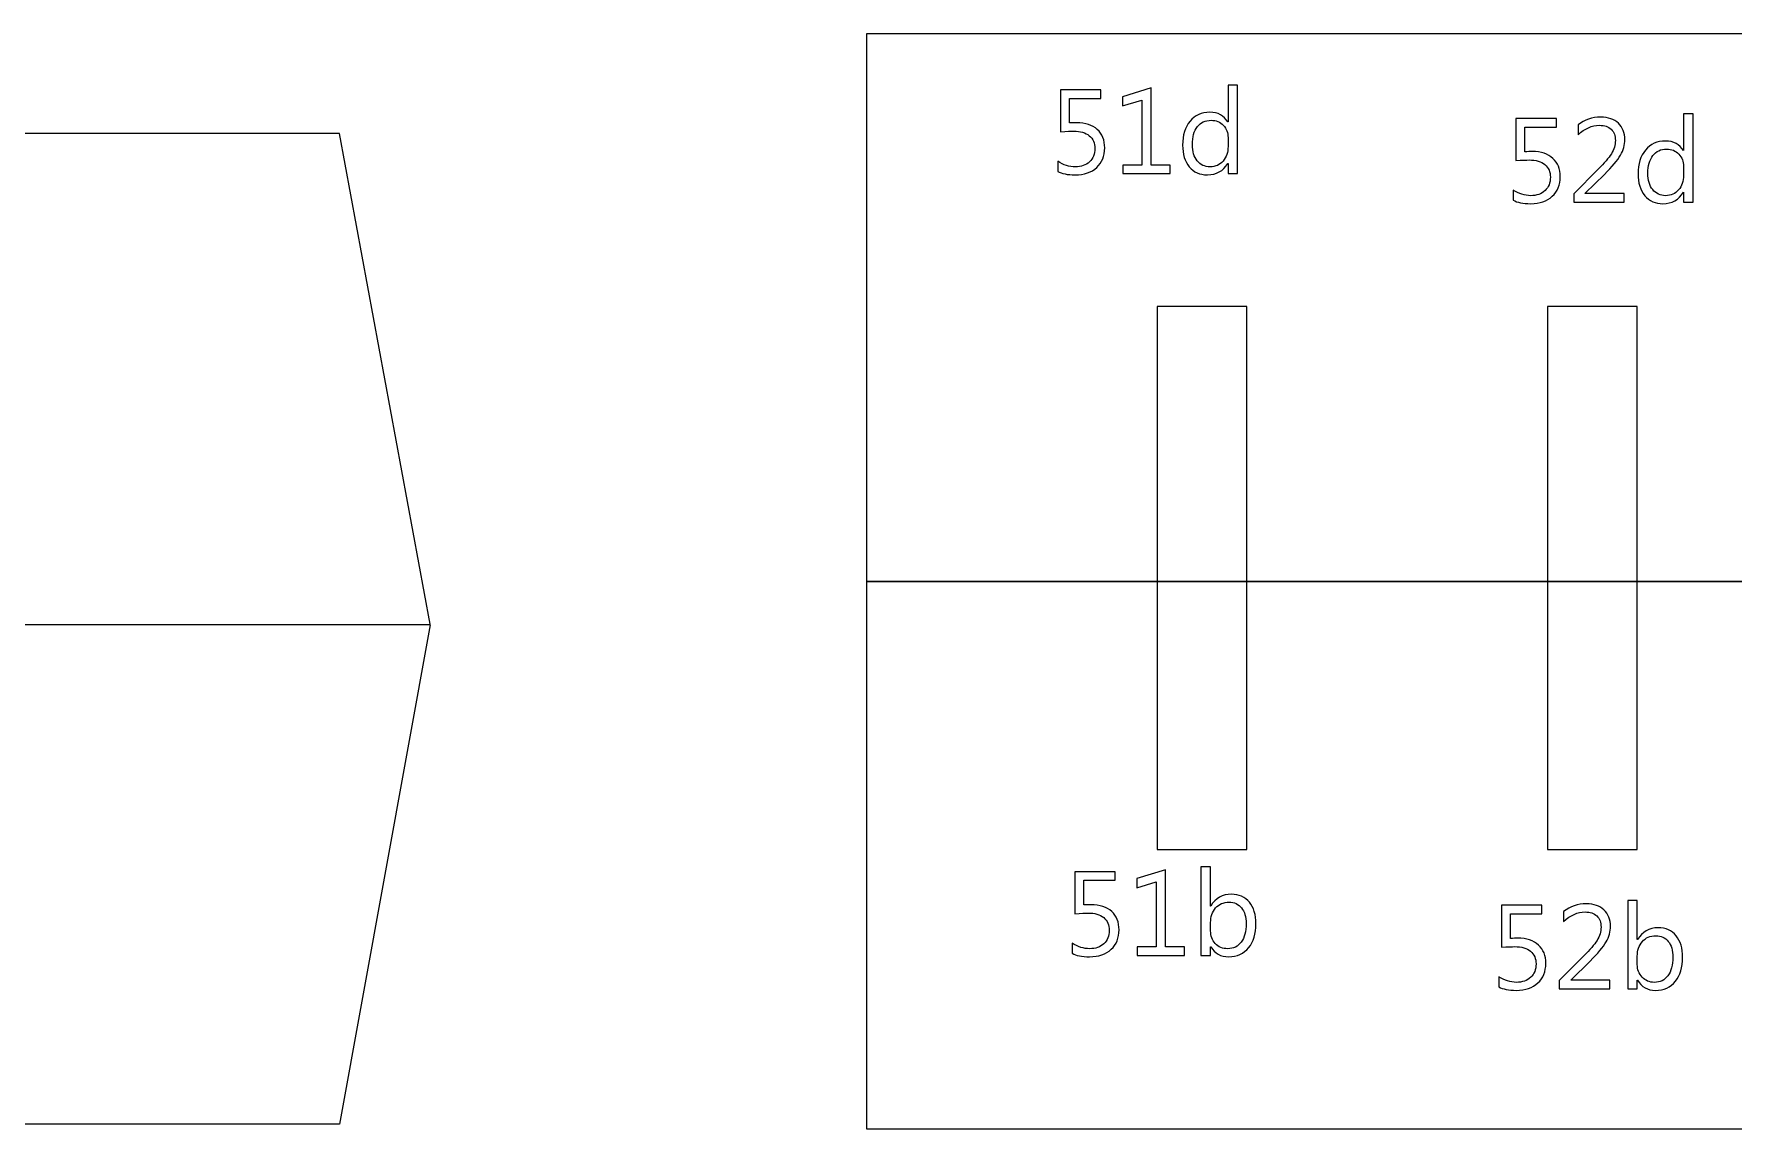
# Model space of a CAD drawing. Header units: centimetres. Extents: x -370 to 378, y -504 to 433.
# Drawn here: x -54.4 to 60.4, y -18.4 to 55.6 of the extents above; entities that cross this region are included whole.
import ezdxf

# ---------------------------------------------------------------- set-up
doc = ezdxf.new("R2010")
doc.units = ezdxf.units.CM
doc.header["$MEASUREMENT"] = 0
doc.layers.add('Camada 1', color=7, linetype='Continuous')
doc.layers.add('Camada 2', color=20, linetype='Continuous')

msp = doc.modelspace()

# ---------------------------------------------------------------- linework, layer by layer
at = {"layer": 'Camada 1', "lineweight": 9}
for points in [[(1.83, 18.61), (152.14, 18.61), (152.14, 55.58), (1.83, 55.58), (1.83, 18.61)], [(21.47, 0.52), (27.51, 0.52), (27.51, 37.17), (21.47, 37.17), (21.47, 0.52)], [(47.83, 0.52), (53.88, 0.52), (53.88, 37.17), (47.83, 37.17), (47.83, 0.52)], [(1.83, -18.35), (152.14, -18.35), (152.14, 18.61), (1.83, 18.61), (1.83, -18.35)]]:
    msp.add_lwpolyline(points, close=True, dxfattribs=at)
for points in [[(-198.01, 48.85), (-198.01, 48.85), (-33.76, 48.85), (-33.76, 48.85), (-33.76, 48.85), (-33.76, 48.85), (-27.63, 15.73), (-27.63, 15.73), (-27.63, 15.73), (-27.63, 15.73), (-197.99, 15.71), (-197.99, 15.71), (-197.99, 15.71), (-197.99, 15.71), (-198.01, 48.85), (-198.01, 48.85)], [(-198.01, -18.02), (-198.01, -18.02), (-33.76, -18.02), (-33.76, -18.02), (-33.76, -18.02), (-33.76, -18.02), (-27.63, 15.69), (-27.63, 15.69), (-27.63, 15.69), (-27.63, 15.69), (-197.99, 15.71), (-197.99, 15.71), (-197.99, 15.71), (-197.99, 15.71), (-198.01, -18.02), (-198.01, -18.02)]]:
    msp.add_open_spline(points, degree=3, knots=[0, 0, 0, 0, 0.2, 0.2, 0.2, 0.2, 0.4, 0.4, 0.4, 0.4, 0.6, 0.6, 0.6, 0.6, 1, 1, 1, 1], dxfattribs=at)
at = {"layer": 'Camada 2'}
for points, knots in [([(14.75, 46.3), (14.75, 46.3), (14.75, 46.98), (14.75, 46.98), (14.75, 46.98), (15.13, 46.73), (15.53, 46.61), (15.93, 46.61), (15.93, 46.61), (16.33, 46.61), (16.65, 46.72), (16.89, 46.94), (16.89, 46.94), (17.13, 47.17), (17.26, 47.47), (17.26, 47.84), (17.26, 47.84), (17.26, 48.21), (17.13, 48.5), (16.88, 48.71), (16.88, 48.71), (16.63, 48.91), (16.28, 49.02), (15.81, 49.02), (15.81, 49.02), (15.65, 49.02), (15.36, 49), (14.93, 48.97), (14.93, 48.97), (14.93, 48.97), (14.93, 51.81), (14.93, 51.81), (14.93, 51.81), (14.93, 51.81), (17.66, 51.81), (17.66, 51.81), (17.66, 51.81), (17.66, 51.81), (17.66, 51.23), (17.66, 51.23), (17.66, 51.23), (17.66, 51.23), (15.54, 51.23), (15.54, 51.23), (15.54, 51.23), (15.54, 51.23), (15.54, 49.57), (15.54, 49.57), (15.54, 49.57), (15.71, 49.58), (15.87, 49.58), (16.02, 49.58), (16.02, 49.58), (16.62, 49.58), (17.09, 49.43), (17.42, 49.13), (17.42, 49.13), (17.75, 48.82), (17.92, 48.41), (17.92, 47.88), (17.92, 47.88), (17.92, 47.34), (17.74, 46.9), (17.38, 46.57), (17.38, 46.57), (17.03, 46.23), (16.54, 46.07), (15.92, 46.07), (15.92, 46.07), (15.4, 46.07), (15.01, 46.14), (14.75, 46.3)], [0, 0, 0, 0, 0.052632, 0.052632, 0.052632, 0.052632, 0.105263, 0.105263, 0.105263, 0.105263, 0.157895, 0.157895, 0.157895, 0.157895, 0.210526, 0.210526, 0.210526, 0.210526, 0.263158, 0.263158, 0.263158, 0.263158, 0.315789, 0.315789, 0.315789, 0.315789, 0.368421, 0.368421, 0.368421, 0.368421, 0.421053, 0.421053, 0.421053, 0.421053, 0.473684, 0.473684, 0.473684, 0.473684, 0.526316, 0.526316, 0.526316, 0.526316, 0.578947, 0.578947, 0.578947, 0.578947, 0.631579, 0.631579, 0.631579, 0.631579, 0.684211, 0.684211, 0.684211, 0.684211, 0.736842, 0.736842, 0.736842, 0.736842, 0.789474, 0.789474, 0.789474, 0.789474, 0.842105, 0.842105, 0.842105, 0.842105, 0.894737, 0.894737, 0.894737, 0.894737, 1, 1, 1, 1]), ([(22.34, 46.16), (22.34, 46.16), (19.14, 46.16), (19.14, 46.16), (19.14, 46.16), (19.14, 46.16), (19.14, 46.73), (19.14, 46.73), (19.14, 46.73), (19.14, 46.73), (20.42, 46.73), (20.42, 46.73), (20.42, 46.73), (20.42, 46.73), (20.42, 51.12), (20.42, 51.12), (20.42, 51.12), (20.42, 51.12), (19.11, 50.73), (19.11, 50.73), (19.11, 50.73), (19.11, 50.73), (19.11, 51.34), (19.11, 51.34), (19.11, 51.34), (19.11, 51.34), (21.06, 51.94), (21.06, 51.94), (21.06, 51.94), (21.06, 51.94), (21.06, 46.73), (21.06, 46.73), (21.06, 46.73), (21.06, 46.73), (22.34, 46.73), (22.34, 46.73), (22.34, 46.73), (22.34, 46.73), (22.34, 46.16), (22.34, 46.16)], [0, 0, 0, 0, 0.090909, 0.090909, 0.090909, 0.090909, 0.181818, 0.181818, 0.181818, 0.181818, 0.272727, 0.272727, 0.272727, 0.272727, 0.363636, 0.363636, 0.363636, 0.363636, 0.454545, 0.454545, 0.454545, 0.454545, 0.545455, 0.545455, 0.545455, 0.545455, 0.636364, 0.636364, 0.636364, 0.636364, 0.727273, 0.727273, 0.727273, 0.727273, 0.818182, 0.818182, 0.818182, 0.818182, 1, 1, 1, 1]), ([(26.89, 46.16), (26.89, 46.16), (26.25, 46.16), (26.25, 46.16), (26.25, 46.16), (26.25, 46.16), (26.25, 46.84), (26.25, 46.84), (26.25, 46.84), (26.25, 46.84), (26.23, 46.84), (26.23, 46.84), (26.23, 46.84), (25.93, 46.32), (25.47, 46.07), (24.85, 46.07), (24.85, 46.07), (24.34, 46.07), (23.93, 46.25), (23.63, 46.61), (23.63, 46.61), (23.33, 46.97), (23.18, 47.46), (23.18, 48.08), (23.18, 48.08), (23.18, 48.75), (23.34, 49.29), (23.68, 49.69), (23.68, 49.69), (24.02, 50.09), (24.46, 50.29), (25.02, 50.29), (25.02, 50.29), (25.58, 50.29), (25.98, 50.07), (26.23, 49.64), (26.23, 49.64), (26.23, 49.64), (26.25, 49.64), (26.25, 49.64), (26.25, 49.64), (26.25, 49.64), (26.25, 52.13), (26.25, 52.13), (26.25, 52.13), (26.25, 52.13), (26.89, 52.13), (26.89, 52.13), (26.89, 52.13), (26.89, 52.13), (26.89, 46.16), (26.89, 46.16)], [0, 0, 0, 0, 0.071429, 0.071429, 0.071429, 0.071429, 0.142857, 0.142857, 0.142857, 0.142857, 0.214286, 0.214286, 0.214286, 0.214286, 0.285714, 0.285714, 0.285714, 0.285714, 0.357143, 0.357143, 0.357143, 0.357143, 0.428571, 0.428571, 0.428571, 0.428571, 0.5, 0.5, 0.5, 0.5, 0.571429, 0.571429, 0.571429, 0.571429, 0.642857, 0.642857, 0.642857, 0.642857, 0.714286, 0.714286, 0.714286, 0.714286, 0.785714, 0.785714, 0.785714, 0.785714, 0.857143, 0.857143, 0.857143, 0.857143, 1, 1, 1, 1]), ([(26.25, 47.98), (26.25, 47.98), (26.25, 48.58), (26.25, 48.58), (26.25, 48.58), (26.25, 48.91), (26.14, 49.18), (25.93, 49.41), (25.93, 49.41), (25.71, 49.64), (25.44, 49.75), (25.11, 49.75), (25.11, 49.75), (24.71, 49.75), (24.4, 49.61), (24.18, 49.32), (24.18, 49.32), (23.95, 49.03), (23.84, 48.63), (23.84, 48.11), (23.84, 48.11), (23.84, 47.65), (23.95, 47.28), (24.16, 47.01), (24.16, 47.01), (24.38, 46.74), (24.67, 46.61), (25.04, 46.61), (25.04, 46.61), (25.4, 46.61), (25.69, 46.74), (25.91, 47), (25.91, 47), (26.14, 47.26), (26.25, 47.59), (26.25, 47.98)], [0, 0, 0, 0, 0.1, 0.1, 0.1, 0.1, 0.2, 0.2, 0.2, 0.2, 0.3, 0.3, 0.3, 0.3, 0.4, 0.4, 0.4, 0.4, 0.5, 0.5, 0.5, 0.5, 0.6, 0.6, 0.6, 0.6, 0.7, 0.7, 0.7, 0.7, 0.8, 0.8, 0.8, 0.8, 1, 1, 1, 1]), ([(45.51, 44.36), (45.51, 44.36), (45.51, 45.04), (45.51, 45.04), (45.51, 45.04), (45.9, 44.79), (46.29, 44.66), (46.69, 44.66), (46.69, 44.66), (47.09, 44.66), (47.41, 44.78), (47.66, 45), (47.66, 45), (47.9, 45.23), (48.02, 45.53), (48.02, 45.9), (48.02, 45.9), (48.02, 46.27), (47.9, 46.56), (47.65, 46.76), (47.65, 46.76), (47.4, 46.97), (47.04, 47.07), (46.58, 47.07), (46.58, 47.07), (46.42, 47.07), (46.12, 47.06), (45.69, 47.03), (45.69, 47.03), (45.69, 47.03), (45.69, 49.86), (45.69, 49.86), (45.69, 49.86), (45.69, 49.86), (48.43, 49.86), (48.43, 49.86), (48.43, 49.86), (48.43, 49.86), (48.43, 49.28), (48.43, 49.28), (48.43, 49.28), (48.43, 49.28), (46.3, 49.28), (46.3, 49.28), (46.3, 49.28), (46.3, 49.28), (46.3, 47.62), (46.3, 47.62), (46.3, 47.62), (46.48, 47.63), (46.64, 47.64), (46.79, 47.64), (46.79, 47.64), (47.39, 47.64), (47.86, 47.49), (48.19, 47.18), (48.19, 47.18), (48.52, 46.88), (48.68, 46.47), (48.68, 45.94), (48.68, 45.94), (48.68, 45.39), (48.51, 44.95), (48.15, 44.62), (48.15, 44.62), (47.79, 44.29), (47.3, 44.12), (46.69, 44.12), (46.69, 44.12), (46.16, 44.12), (45.77, 44.2), (45.51, 44.36)], [0, 0, 0, 0, 0.052632, 0.052632, 0.052632, 0.052632, 0.105263, 0.105263, 0.105263, 0.105263, 0.157895, 0.157895, 0.157895, 0.157895, 0.210526, 0.210526, 0.210526, 0.210526, 0.263158, 0.263158, 0.263158, 0.263158, 0.315789, 0.315789, 0.315789, 0.315789, 0.368421, 0.368421, 0.368421, 0.368421, 0.421053, 0.421053, 0.421053, 0.421053, 0.473684, 0.473684, 0.473684, 0.473684, 0.526316, 0.526316, 0.526316, 0.526316, 0.578947, 0.578947, 0.578947, 0.578947, 0.631579, 0.631579, 0.631579, 0.631579, 0.684211, 0.684211, 0.684211, 0.684211, 0.736842, 0.736842, 0.736842, 0.736842, 0.789474, 0.789474, 0.789474, 0.789474, 0.842105, 0.842105, 0.842105, 0.842105, 0.894737, 0.894737, 0.894737, 0.894737, 1, 1, 1, 1]), ([(53, 44.22), (53, 44.22), (49.6, 44.22), (49.6, 44.22), (49.6, 44.22), (49.6, 44.22), (49.6, 44.79), (49.6, 44.79), (49.6, 44.79), (49.6, 44.79), (51.24, 46.44), (51.24, 46.44), (51.24, 46.44), (51.66, 46.86), (51.96, 47.21), (52.14, 47.49), (52.14, 47.49), (52.32, 47.77), (52.41, 48.07), (52.41, 48.39), (52.41, 48.39), (52.41, 48.71), (52.32, 48.97), (52.13, 49.14), (52.13, 49.14), (51.94, 49.32), (51.68, 49.41), (51.33, 49.41), (51.33, 49.41), (50.83, 49.41), (50.35, 49.2), (49.89, 48.77), (49.89, 48.77), (49.89, 48.77), (49.89, 49.44), (49.89, 49.44), (49.89, 49.44), (50.33, 49.79), (50.84, 49.96), (51.42, 49.96), (51.42, 49.96), (51.93, 49.96), (52.33, 49.82), (52.61, 49.55), (52.61, 49.55), (52.9, 49.28), (53.05, 48.91), (53.05, 48.45), (53.05, 48.45), (53.05, 48.09), (52.95, 47.74), (52.75, 47.39), (52.75, 47.39), (52.55, 47.04), (52.19, 46.62), (51.67, 46.1), (51.67, 46.1), (51.67, 46.1), (50.37, 44.82), (50.37, 44.82), (50.37, 44.82), (50.37, 44.82), (50.37, 44.8), (50.37, 44.8), (50.37, 44.8), (50.37, 44.8), (53, 44.8), (53, 44.8), (53, 44.8), (53, 44.8), (53, 44.22), (53, 44.22)], [0, 0, 0, 0, 0.052632, 0.052632, 0.052632, 0.052632, 0.105263, 0.105263, 0.105263, 0.105263, 0.157895, 0.157895, 0.157895, 0.157895, 0.210526, 0.210526, 0.210526, 0.210526, 0.263158, 0.263158, 0.263158, 0.263158, 0.315789, 0.315789, 0.315789, 0.315789, 0.368421, 0.368421, 0.368421, 0.368421, 0.421053, 0.421053, 0.421053, 0.421053, 0.473684, 0.473684, 0.473684, 0.473684, 0.526316, 0.526316, 0.526316, 0.526316, 0.578947, 0.578947, 0.578947, 0.578947, 0.631579, 0.631579, 0.631579, 0.631579, 0.684211, 0.684211, 0.684211, 0.684211, 0.736842, 0.736842, 0.736842, 0.736842, 0.789474, 0.789474, 0.789474, 0.789474, 0.842105, 0.842105, 0.842105, 0.842105, 0.894737, 0.894737, 0.894737, 0.894737, 1, 1, 1, 1]), ([(57.66, 44.22), (57.66, 44.22), (57.01, 44.22), (57.01, 44.22), (57.01, 44.22), (57.01, 44.22), (57.01, 44.9), (57.01, 44.9), (57.01, 44.9), (57.01, 44.9), (57, 44.9), (57, 44.9), (57, 44.9), (56.7, 44.38), (56.24, 44.12), (55.61, 44.12), (55.61, 44.12), (55.11, 44.12), (54.7, 44.3), (54.4, 44.66), (54.4, 44.66), (54.09, 45.03), (53.94, 45.52), (53.94, 46.14), (53.94, 46.14), (53.94, 46.81), (54.11, 47.34), (54.45, 47.74), (54.45, 47.74), (54.78, 48.15), (55.23, 48.35), (55.79, 48.35), (55.79, 48.35), (56.34, 48.35), (56.75, 48.13), (57, 47.7), (57, 47.7), (57, 47.7), (57.01, 47.7), (57.01, 47.7), (57.01, 47.7), (57.01, 47.7), (57.01, 50.19), (57.01, 50.19), (57.01, 50.19), (57.01, 50.19), (57.66, 50.19), (57.66, 50.19), (57.66, 50.19), (57.66, 50.19), (57.66, 44.22), (57.66, 44.22)], [0, 0, 0, 0, 0.071429, 0.071429, 0.071429, 0.071429, 0.142857, 0.142857, 0.142857, 0.142857, 0.214286, 0.214286, 0.214286, 0.214286, 0.285714, 0.285714, 0.285714, 0.285714, 0.357143, 0.357143, 0.357143, 0.357143, 0.428571, 0.428571, 0.428571, 0.428571, 0.5, 0.5, 0.5, 0.5, 0.571429, 0.571429, 0.571429, 0.571429, 0.642857, 0.642857, 0.642857, 0.642857, 0.714286, 0.714286, 0.714286, 0.714286, 0.785714, 0.785714, 0.785714, 0.785714, 0.857143, 0.857143, 0.857143, 0.857143, 1, 1, 1, 1]), ([(57.01, 46.04), (57.01, 46.04), (57.01, 46.64), (57.01, 46.64), (57.01, 46.64), (57.01, 46.96), (56.91, 47.24), (56.69, 47.47), (56.69, 47.47), (56.48, 47.69), (56.2, 47.81), (55.87, 47.81), (55.87, 47.81), (55.48, 47.81), (55.17, 47.66), (54.94, 47.37), (54.94, 47.37), (54.72, 47.08), (54.6, 46.68), (54.6, 46.17), (54.6, 46.17), (54.6, 45.71), (54.71, 45.34), (54.93, 45.07), (54.93, 45.07), (55.15, 44.8), (55.44, 44.66), (55.8, 44.66), (55.8, 44.66), (56.16, 44.66), (56.45, 44.79), (56.68, 45.05), (56.68, 45.05), (56.9, 45.31), (57.01, 45.64), (57.01, 46.04)], [0, 0, 0, 0, 0.1, 0.1, 0.1, 0.1, 0.2, 0.2, 0.2, 0.2, 0.3, 0.3, 0.3, 0.3, 0.4, 0.4, 0.4, 0.4, 0.5, 0.5, 0.5, 0.5, 0.6, 0.6, 0.6, 0.6, 0.7, 0.7, 0.7, 0.7, 0.8, 0.8, 0.8, 0.8, 1, 1, 1, 1]), ([(15.72, -6.49), (15.72, -6.49), (15.72, -5.8), (15.72, -5.8), (15.72, -5.8), (16.11, -6.06), (16.5, -6.18), (16.9, -6.18), (16.9, -6.18), (17.3, -6.18), (17.62, -6.07), (17.86, -5.84), (17.86, -5.84), (18.11, -5.62), (18.23, -5.32), (18.23, -4.95), (18.23, -4.95), (18.23, -4.58), (18.1, -4.29), (17.85, -4.08), (17.85, -4.08), (17.6, -3.87), (17.25, -3.77), (16.78, -3.77), (16.78, -3.77), (16.63, -3.77), (16.33, -3.79), (15.9, -3.82), (15.9, -3.82), (15.9, -3.82), (15.9, -0.98), (15.9, -0.98), (15.9, -0.98), (15.9, -0.98), (18.63, -0.98), (18.63, -0.98), (18.63, -0.98), (18.63, -0.98), (18.63, -1.56), (18.63, -1.56), (18.63, -1.56), (18.63, -1.56), (16.51, -1.56), (16.51, -1.56), (16.51, -1.56), (16.51, -1.56), (16.51, -3.22), (16.51, -3.22), (16.51, -3.22), (16.68, -3.21), (16.84, -3.21), (16.99, -3.21), (16.99, -3.21), (17.6, -3.21), (18.06, -3.36), (18.39, -3.66), (18.39, -3.66), (18.72, -3.96), (18.89, -4.38), (18.89, -4.91), (18.89, -4.91), (18.89, -5.45), (18.71, -5.89), (18.36, -6.22), (18.36, -6.22), (18, -6.56), (17.51, -6.72), (16.89, -6.72), (16.89, -6.72), (16.37, -6.72), (15.98, -6.64), (15.72, -6.49)], [0, 0, 0, 0, 0.052632, 0.052632, 0.052632, 0.052632, 0.105263, 0.105263, 0.105263, 0.105263, 0.157895, 0.157895, 0.157895, 0.157895, 0.210526, 0.210526, 0.210526, 0.210526, 0.263158, 0.263158, 0.263158, 0.263158, 0.315789, 0.315789, 0.315789, 0.315789, 0.368421, 0.368421, 0.368421, 0.368421, 0.421053, 0.421053, 0.421053, 0.421053, 0.473684, 0.473684, 0.473684, 0.473684, 0.526316, 0.526316, 0.526316, 0.526316, 0.578947, 0.578947, 0.578947, 0.578947, 0.631579, 0.631579, 0.631579, 0.631579, 0.684211, 0.684211, 0.684211, 0.684211, 0.736842, 0.736842, 0.736842, 0.736842, 0.789474, 0.789474, 0.789474, 0.789474, 0.842105, 0.842105, 0.842105, 0.842105, 0.894737, 0.894737, 0.894737, 0.894737, 1, 1, 1, 1]), ([(23.31, -6.63), (23.31, -6.63), (20.12, -6.63), (20.12, -6.63), (20.12, -6.63), (20.12, -6.63), (20.12, -6.06), (20.12, -6.06), (20.12, -6.06), (20.12, -6.06), (21.39, -6.06), (21.39, -6.06), (21.39, -6.06), (21.39, -6.06), (21.39, -1.67), (21.39, -1.67), (21.39, -1.67), (21.39, -1.67), (20.08, -2.06), (20.08, -2.06), (20.08, -2.06), (20.08, -2.06), (20.08, -1.45), (20.08, -1.45), (20.08, -1.45), (20.08, -1.45), (22.03, -0.85), (22.03, -0.85), (22.03, -0.85), (22.03, -0.85), (22.03, -6.06), (22.03, -6.06), (22.03, -6.06), (22.03, -6.06), (23.31, -6.06), (23.31, -6.06), (23.31, -6.06), (23.31, -6.06), (23.31, -6.63), (23.31, -6.63)], [0, 0, 0, 0, 0.090909, 0.090909, 0.090909, 0.090909, 0.181818, 0.181818, 0.181818, 0.181818, 0.272727, 0.272727, 0.272727, 0.272727, 0.363636, 0.363636, 0.363636, 0.363636, 0.454545, 0.454545, 0.454545, 0.454545, 0.545455, 0.545455, 0.545455, 0.545455, 0.636364, 0.636364, 0.636364, 0.636364, 0.727273, 0.727273, 0.727273, 0.727273, 0.818182, 0.818182, 0.818182, 0.818182, 1, 1, 1, 1]), ([(25.08, -6.05), (25.08, -6.05), (25.07, -6.05), (25.07, -6.05), (25.07, -6.05), (25.07, -6.05), (25.07, -6.63), (25.07, -6.63), (25.07, -6.63), (25.07, -6.63), (24.42, -6.63), (24.42, -6.63), (24.42, -6.63), (24.42, -6.63), (24.42, -0.66), (24.42, -0.66), (24.42, -0.66), (24.42, -0.66), (25.07, -0.66), (25.07, -0.66), (25.07, -0.66), (25.07, -0.66), (25.07, -3.3), (25.07, -3.3), (25.07, -3.3), (25.07, -3.3), (25.08, -3.3), (25.08, -3.3), (25.08, -3.3), (25.4, -2.76), (25.87, -2.5), (26.48, -2.5), (26.48, -2.5), (26.99, -2.5), (27.4, -2.68), (27.69, -3.04), (27.69, -3.04), (27.99, -3.4), (28.13, -3.88), (28.13, -4.49), (28.13, -4.49), (28.13, -5.17), (27.97, -5.71), (27.64, -6.11), (27.64, -6.11), (27.31, -6.52), (26.86, -6.72), (26.29, -6.72), (26.29, -6.72), (25.76, -6.72), (25.36, -6.5), (25.08, -6.05)], [0, 0, 0, 0, 0.071429, 0.071429, 0.071429, 0.071429, 0.142857, 0.142857, 0.142857, 0.142857, 0.214286, 0.214286, 0.214286, 0.214286, 0.285714, 0.285714, 0.285714, 0.285714, 0.357143, 0.357143, 0.357143, 0.357143, 0.428571, 0.428571, 0.428571, 0.428571, 0.5, 0.5, 0.5, 0.5, 0.571429, 0.571429, 0.571429, 0.571429, 0.642857, 0.642857, 0.642857, 0.642857, 0.714286, 0.714286, 0.714286, 0.714286, 0.785714, 0.785714, 0.785714, 0.785714, 0.857143, 0.857143, 0.857143, 0.857143, 1, 1, 1, 1]), ([(25.07, -4.42), (25.07, -4.42), (25.07, -4.98), (25.07, -4.98), (25.07, -4.98), (25.07, -5.32), (25.18, -5.6), (25.39, -5.83), (25.39, -5.83), (25.61, -6.07), (25.88, -6.18), (26.22, -6.18), (26.22, -6.18), (26.61, -6.18), (26.92, -6.03), (27.14, -5.73), (27.14, -5.73), (27.36, -5.43), (27.47, -5.01), (27.47, -4.48), (27.47, -4.48), (27.47, -4.03), (27.37, -3.68), (27.16, -3.42), (27.16, -3.42), (26.95, -3.16), (26.67, -3.04), (26.32, -3.04), (26.32, -3.04), (25.94, -3.04), (25.64, -3.17), (25.41, -3.43), (25.41, -3.43), (25.18, -3.69), (25.07, -4.02), (25.07, -4.42)], [0, 0, 0, 0, 0.1, 0.1, 0.1, 0.1, 0.2, 0.2, 0.2, 0.2, 0.3, 0.3, 0.3, 0.3, 0.4, 0.4, 0.4, 0.4, 0.5, 0.5, 0.5, 0.5, 0.6, 0.6, 0.6, 0.6, 0.7, 0.7, 0.7, 0.7, 0.8, 0.8, 0.8, 0.8, 1, 1, 1, 1]), ([(44.54, -8.76), (44.54, -8.76), (44.54, -8.07), (44.54, -8.07), (44.54, -8.07), (44.93, -8.32), (45.32, -8.45), (45.72, -8.45), (45.72, -8.45), (46.12, -8.45), (46.44, -8.34), (46.69, -8.11), (46.69, -8.11), (46.93, -7.89), (47.05, -7.59), (47.05, -7.21), (47.05, -7.21), (47.05, -6.84), (46.93, -6.56), (46.68, -6.35), (46.68, -6.35), (46.43, -6.14), (46.07, -6.04), (45.61, -6.04), (45.61, -6.04), (45.45, -6.04), (45.15, -6.05), (44.72, -6.08), (44.72, -6.08), (44.72, -6.08), (44.72, -3.25), (44.72, -3.25), (44.72, -3.25), (44.72, -3.25), (47.45, -3.25), (47.45, -3.25), (47.45, -3.25), (47.45, -3.25), (47.45, -3.83), (47.45, -3.83), (47.45, -3.83), (47.45, -3.83), (45.33, -3.83), (45.33, -3.83), (45.33, -3.83), (45.33, -3.83), (45.33, -5.49), (45.33, -5.49), (45.33, -5.49), (45.51, -5.48), (45.67, -5.47), (45.81, -5.47), (45.81, -5.47), (46.42, -5.47), (46.89, -5.63), (47.22, -5.93), (47.22, -5.93), (47.55, -6.23), (47.71, -6.65), (47.71, -7.17), (47.71, -7.17), (47.71, -7.72), (47.54, -8.16), (47.18, -8.49), (47.18, -8.49), (46.82, -8.82), (46.33, -8.99), (45.71, -8.99), (45.71, -8.99), (45.19, -8.99), (44.8, -8.91), (44.54, -8.76)], [0, 0, 0, 0, 0.052632, 0.052632, 0.052632, 0.052632, 0.105263, 0.105263, 0.105263, 0.105263, 0.157895, 0.157895, 0.157895, 0.157895, 0.210526, 0.210526, 0.210526, 0.210526, 0.263158, 0.263158, 0.263158, 0.263158, 0.315789, 0.315789, 0.315789, 0.315789, 0.368421, 0.368421, 0.368421, 0.368421, 0.421053, 0.421053, 0.421053, 0.421053, 0.473684, 0.473684, 0.473684, 0.473684, 0.526316, 0.526316, 0.526316, 0.526316, 0.578947, 0.578947, 0.578947, 0.578947, 0.631579, 0.631579, 0.631579, 0.631579, 0.684211, 0.684211, 0.684211, 0.684211, 0.736842, 0.736842, 0.736842, 0.736842, 0.789474, 0.789474, 0.789474, 0.789474, 0.842105, 0.842105, 0.842105, 0.842105, 0.894737, 0.894737, 0.894737, 0.894737, 1, 1, 1, 1]), ([(52.03, -8.89), (52.03, -8.89), (48.62, -8.89), (48.62, -8.89), (48.62, -8.89), (48.62, -8.89), (48.62, -8.32), (48.62, -8.32), (48.62, -8.32), (48.62, -8.32), (50.27, -6.67), (50.27, -6.67), (50.27, -6.67), (50.69, -6.25), (50.99, -5.9), (51.17, -5.62), (51.17, -5.62), (51.35, -5.34), (51.44, -5.04), (51.44, -4.72), (51.44, -4.72), (51.44, -4.4), (51.35, -4.15), (51.16, -3.97), (51.16, -3.97), (50.97, -3.79), (50.71, -3.7), (50.36, -3.7), (50.36, -3.7), (49.86, -3.7), (49.38, -3.91), (48.91, -4.34), (48.91, -4.34), (48.91, -4.34), (48.91, -3.67), (48.91, -3.67), (48.91, -3.67), (49.35, -3.32), (49.87, -3.15), (50.45, -3.15), (50.45, -3.15), (50.96, -3.15), (51.35, -3.29), (51.64, -3.56), (51.64, -3.56), (51.93, -3.83), (52.08, -4.2), (52.08, -4.66), (52.08, -4.66), (52.08, -5.02), (51.98, -5.38), (51.78, -5.72), (51.78, -5.72), (51.58, -6.07), (51.22, -6.5), (50.7, -7.01), (50.7, -7.01), (50.7, -7.01), (49.4, -8.3), (49.4, -8.3), (49.4, -8.3), (49.4, -8.3), (49.4, -8.31), (49.4, -8.31), (49.4, -8.31), (49.4, -8.31), (52.03, -8.31), (52.03, -8.31), (52.03, -8.31), (52.03, -8.31), (52.03, -8.89), (52.03, -8.89)], [0, 0, 0, 0, 0.052632, 0.052632, 0.052632, 0.052632, 0.105263, 0.105263, 0.105263, 0.105263, 0.157895, 0.157895, 0.157895, 0.157895, 0.210526, 0.210526, 0.210526, 0.210526, 0.263158, 0.263158, 0.263158, 0.263158, 0.315789, 0.315789, 0.315789, 0.315789, 0.368421, 0.368421, 0.368421, 0.368421, 0.421053, 0.421053, 0.421053, 0.421053, 0.473684, 0.473684, 0.473684, 0.473684, 0.526316, 0.526316, 0.526316, 0.526316, 0.578947, 0.578947, 0.578947, 0.578947, 0.631579, 0.631579, 0.631579, 0.631579, 0.684211, 0.684211, 0.684211, 0.684211, 0.736842, 0.736842, 0.736842, 0.736842, 0.789474, 0.789474, 0.789474, 0.789474, 0.842105, 0.842105, 0.842105, 0.842105, 0.894737, 0.894737, 0.894737, 0.894737, 1, 1, 1, 1]), ([(53.91, -8.31), (53.91, -8.31), (53.89, -8.31), (53.89, -8.31), (53.89, -8.31), (53.89, -8.31), (53.89, -8.89), (53.89, -8.89), (53.89, -8.89), (53.89, -8.89), (53.24, -8.89), (53.24, -8.89), (53.24, -8.89), (53.24, -8.89), (53.24, -2.92), (53.24, -2.92), (53.24, -2.92), (53.24, -2.92), (53.89, -2.92), (53.89, -2.92), (53.89, -2.92), (53.89, -2.92), (53.89, -5.56), (53.89, -5.56), (53.89, -5.56), (53.89, -5.56), (53.91, -5.56), (53.91, -5.56), (53.91, -5.56), (54.22, -5.03), (54.69, -4.76), (55.3, -4.76), (55.3, -4.76), (55.82, -4.76), (56.22, -4.94), (56.51, -5.31), (56.51, -5.31), (56.81, -5.67), (56.95, -6.15), (56.95, -6.76), (56.95, -6.76), (56.95, -7.43), (56.79, -7.97), (56.46, -8.38), (56.46, -8.38), (56.13, -8.79), (55.68, -8.99), (55.11, -8.99), (55.11, -8.99), (54.58, -8.99), (54.18, -8.76), (53.91, -8.31)], [0, 0, 0, 0, 0.071429, 0.071429, 0.071429, 0.071429, 0.142857, 0.142857, 0.142857, 0.142857, 0.214286, 0.214286, 0.214286, 0.214286, 0.285714, 0.285714, 0.285714, 0.285714, 0.357143, 0.357143, 0.357143, 0.357143, 0.428571, 0.428571, 0.428571, 0.428571, 0.5, 0.5, 0.5, 0.5, 0.571429, 0.571429, 0.571429, 0.571429, 0.642857, 0.642857, 0.642857, 0.642857, 0.714286, 0.714286, 0.714286, 0.714286, 0.785714, 0.785714, 0.785714, 0.785714, 0.857143, 0.857143, 0.857143, 0.857143, 1, 1, 1, 1]), ([(53.89, -6.68), (53.89, -6.68), (53.89, -7.25), (53.89, -7.25), (53.89, -7.25), (53.89, -7.58), (54, -7.87), (54.22, -8.1), (54.22, -8.1), (54.43, -8.33), (54.71, -8.45), (55.04, -8.45), (55.04, -8.45), (55.43, -8.45), (55.74, -8.3), (55.96, -8), (55.96, -8), (56.18, -7.7), (56.29, -7.28), (56.29, -6.75), (56.29, -6.75), (56.29, -6.3), (56.19, -5.94), (55.98, -5.69), (55.98, -5.69), (55.77, -5.43), (55.49, -5.3), (55.14, -5.3), (55.14, -5.3), (54.76, -5.3), (54.46, -5.43), (54.23, -5.7), (54.23, -5.7), (54, -5.96), (53.89, -6.29), (53.89, -6.68)], [0, 0, 0, 0, 0.1, 0.1, 0.1, 0.1, 0.2, 0.2, 0.2, 0.2, 0.3, 0.3, 0.3, 0.3, 0.4, 0.4, 0.4, 0.4, 0.5, 0.5, 0.5, 0.5, 0.6, 0.6, 0.6, 0.6, 0.7, 0.7, 0.7, 0.7, 0.8, 0.8, 0.8, 0.8, 1, 1, 1, 1])]:
    msp.add_open_spline(points, degree=3, knots=knots, dxfattribs=at)
at = {"layer": 'Camada 2', "lineweight": 9}
for points, knots in [([(14.75, 46.3), (14.75, 46.3), (14.75, 46.98), (14.75, 46.98), (14.75, 46.98), (15.13, 46.73), (15.53, 46.61), (15.93, 46.61), (15.93, 46.61), (16.33, 46.61), (16.65, 46.72), (16.89, 46.94), (16.89, 46.94), (17.13, 47.17), (17.26, 47.47), (17.26, 47.84), (17.26, 47.84), (17.26, 48.21), (17.13, 48.5), (16.88, 48.71), (16.88, 48.71), (16.63, 48.91), (16.28, 49.02), (15.81, 49.02), (15.81, 49.02), (15.65, 49.02), (15.36, 49), (14.93, 48.97), (14.93, 48.97), (14.93, 48.97), (14.93, 51.81), (14.93, 51.81), (14.93, 51.81), (14.93, 51.81), (17.66, 51.81), (17.66, 51.81), (17.66, 51.81), (17.66, 51.81), (17.66, 51.23), (17.66, 51.23), (17.66, 51.23), (17.66, 51.23), (15.54, 51.23), (15.54, 51.23), (15.54, 51.23), (15.54, 51.23), (15.54, 49.57), (15.54, 49.57), (15.54, 49.57), (15.71, 49.58), (15.87, 49.58), (16.02, 49.58), (16.02, 49.58), (16.62, 49.58), (17.09, 49.43), (17.42, 49.13), (17.42, 49.13), (17.75, 48.82), (17.92, 48.41), (17.92, 47.88), (17.92, 47.88), (17.92, 47.34), (17.74, 46.9), (17.38, 46.57), (17.38, 46.57), (17.03, 46.23), (16.54, 46.07), (15.92, 46.07), (15.92, 46.07), (15.4, 46.07), (15.01, 46.14), (14.75, 46.3)], [0, 0, 0, 0, 0.052632, 0.052632, 0.052632, 0.052632, 0.105263, 0.105263, 0.105263, 0.105263, 0.157895, 0.157895, 0.157895, 0.157895, 0.210526, 0.210526, 0.210526, 0.210526, 0.263158, 0.263158, 0.263158, 0.263158, 0.315789, 0.315789, 0.315789, 0.315789, 0.368421, 0.368421, 0.368421, 0.368421, 0.421053, 0.421053, 0.421053, 0.421053, 0.473684, 0.473684, 0.473684, 0.473684, 0.526316, 0.526316, 0.526316, 0.526316, 0.578947, 0.578947, 0.578947, 0.578947, 0.631579, 0.631579, 0.631579, 0.631579, 0.684211, 0.684211, 0.684211, 0.684211, 0.736842, 0.736842, 0.736842, 0.736842, 0.789474, 0.789474, 0.789474, 0.789474, 0.842105, 0.842105, 0.842105, 0.842105, 0.894737, 0.894737, 0.894737, 0.894737, 1, 1, 1, 1]), ([(22.34, 46.16), (22.34, 46.16), (19.14, 46.16), (19.14, 46.16), (19.14, 46.16), (19.14, 46.16), (19.14, 46.73), (19.14, 46.73), (19.14, 46.73), (19.14, 46.73), (20.42, 46.73), (20.42, 46.73), (20.42, 46.73), (20.42, 46.73), (20.42, 51.12), (20.42, 51.12), (20.42, 51.12), (20.42, 51.12), (19.11, 50.73), (19.11, 50.73), (19.11, 50.73), (19.11, 50.73), (19.11, 51.34), (19.11, 51.34), (19.11, 51.34), (19.11, 51.34), (21.06, 51.94), (21.06, 51.94), (21.06, 51.94), (21.06, 51.94), (21.06, 46.73), (21.06, 46.73), (21.06, 46.73), (21.06, 46.73), (22.34, 46.73), (22.34, 46.73), (22.34, 46.73), (22.34, 46.73), (22.34, 46.16), (22.34, 46.16)], [0, 0, 0, 0, 0.090909, 0.090909, 0.090909, 0.090909, 0.181818, 0.181818, 0.181818, 0.181818, 0.272727, 0.272727, 0.272727, 0.272727, 0.363636, 0.363636, 0.363636, 0.363636, 0.454545, 0.454545, 0.454545, 0.454545, 0.545455, 0.545455, 0.545455, 0.545455, 0.636364, 0.636364, 0.636364, 0.636364, 0.727273, 0.727273, 0.727273, 0.727273, 0.818182, 0.818182, 0.818182, 0.818182, 1, 1, 1, 1]), ([(26.89, 46.16), (26.89, 46.16), (26.25, 46.16), (26.25, 46.16), (26.25, 46.16), (26.25, 46.16), (26.25, 46.84), (26.25, 46.84), (26.25, 46.84), (26.25, 46.84), (26.23, 46.84), (26.23, 46.84), (26.23, 46.84), (25.93, 46.32), (25.47, 46.07), (24.85, 46.07), (24.85, 46.07), (24.34, 46.07), (23.93, 46.25), (23.63, 46.61), (23.63, 46.61), (23.33, 46.97), (23.18, 47.46), (23.18, 48.08), (23.18, 48.08), (23.18, 48.75), (23.34, 49.29), (23.68, 49.69), (23.68, 49.69), (24.02, 50.09), (24.46, 50.29), (25.02, 50.29), (25.02, 50.29), (25.58, 50.29), (25.98, 50.07), (26.23, 49.64), (26.23, 49.64), (26.23, 49.64), (26.25, 49.64), (26.25, 49.64), (26.25, 49.64), (26.25, 49.64), (26.25, 52.13), (26.25, 52.13), (26.25, 52.13), (26.25, 52.13), (26.89, 52.13), (26.89, 52.13), (26.89, 52.13), (26.89, 52.13), (26.89, 46.16), (26.89, 46.16)], [0, 0, 0, 0, 0.071429, 0.071429, 0.071429, 0.071429, 0.142857, 0.142857, 0.142857, 0.142857, 0.214286, 0.214286, 0.214286, 0.214286, 0.285714, 0.285714, 0.285714, 0.285714, 0.357143, 0.357143, 0.357143, 0.357143, 0.428571, 0.428571, 0.428571, 0.428571, 0.5, 0.5, 0.5, 0.5, 0.571429, 0.571429, 0.571429, 0.571429, 0.642857, 0.642857, 0.642857, 0.642857, 0.714286, 0.714286, 0.714286, 0.714286, 0.785714, 0.785714, 0.785714, 0.785714, 0.857143, 0.857143, 0.857143, 0.857143, 1, 1, 1, 1]), ([(26.25, 47.98), (26.25, 47.98), (26.25, 48.58), (26.25, 48.58), (26.25, 48.58), (26.25, 48.91), (26.14, 49.18), (25.93, 49.41), (25.93, 49.41), (25.71, 49.64), (25.44, 49.75), (25.11, 49.75), (25.11, 49.75), (24.71, 49.75), (24.4, 49.61), (24.18, 49.32), (24.18, 49.32), (23.95, 49.03), (23.84, 48.63), (23.84, 48.11), (23.84, 48.11), (23.84, 47.65), (23.95, 47.28), (24.16, 47.01), (24.16, 47.01), (24.38, 46.74), (24.67, 46.61), (25.04, 46.61), (25.04, 46.61), (25.4, 46.61), (25.69, 46.74), (25.91, 47), (25.91, 47), (26.14, 47.26), (26.25, 47.59), (26.25, 47.98)], [0, 0, 0, 0, 0.1, 0.1, 0.1, 0.1, 0.2, 0.2, 0.2, 0.2, 0.3, 0.3, 0.3, 0.3, 0.4, 0.4, 0.4, 0.4, 0.5, 0.5, 0.5, 0.5, 0.6, 0.6, 0.6, 0.6, 0.7, 0.7, 0.7, 0.7, 0.8, 0.8, 0.8, 0.8, 1, 1, 1, 1]), ([(45.51, 44.36), (45.51, 44.36), (45.51, 45.04), (45.51, 45.04), (45.51, 45.04), (45.9, 44.79), (46.29, 44.66), (46.69, 44.66), (46.69, 44.66), (47.09, 44.66), (47.41, 44.78), (47.66, 45), (47.66, 45), (47.9, 45.23), (48.02, 45.53), (48.02, 45.9), (48.02, 45.9), (48.02, 46.27), (47.9, 46.56), (47.65, 46.76), (47.65, 46.76), (47.4, 46.97), (47.04, 47.07), (46.58, 47.07), (46.58, 47.07), (46.42, 47.07), (46.12, 47.06), (45.69, 47.03), (45.69, 47.03), (45.69, 47.03), (45.69, 49.86), (45.69, 49.86), (45.69, 49.86), (45.69, 49.86), (48.43, 49.86), (48.43, 49.86), (48.43, 49.86), (48.43, 49.86), (48.43, 49.28), (48.43, 49.28), (48.43, 49.28), (48.43, 49.28), (46.3, 49.28), (46.3, 49.28), (46.3, 49.28), (46.3, 49.28), (46.3, 47.62), (46.3, 47.62), (46.3, 47.62), (46.48, 47.63), (46.64, 47.64), (46.79, 47.64), (46.79, 47.64), (47.39, 47.64), (47.86, 47.49), (48.19, 47.18), (48.19, 47.18), (48.52, 46.88), (48.68, 46.47), (48.68, 45.94), (48.68, 45.94), (48.68, 45.39), (48.51, 44.95), (48.15, 44.62), (48.15, 44.62), (47.79, 44.29), (47.3, 44.12), (46.69, 44.12), (46.69, 44.12), (46.16, 44.12), (45.77, 44.2), (45.51, 44.36)], [0, 0, 0, 0, 0.052632, 0.052632, 0.052632, 0.052632, 0.105263, 0.105263, 0.105263, 0.105263, 0.157895, 0.157895, 0.157895, 0.157895, 0.210526, 0.210526, 0.210526, 0.210526, 0.263158, 0.263158, 0.263158, 0.263158, 0.315789, 0.315789, 0.315789, 0.315789, 0.368421, 0.368421, 0.368421, 0.368421, 0.421053, 0.421053, 0.421053, 0.421053, 0.473684, 0.473684, 0.473684, 0.473684, 0.526316, 0.526316, 0.526316, 0.526316, 0.578947, 0.578947, 0.578947, 0.578947, 0.631579, 0.631579, 0.631579, 0.631579, 0.684211, 0.684211, 0.684211, 0.684211, 0.736842, 0.736842, 0.736842, 0.736842, 0.789474, 0.789474, 0.789474, 0.789474, 0.842105, 0.842105, 0.842105, 0.842105, 0.894737, 0.894737, 0.894737, 0.894737, 1, 1, 1, 1]), ([(53, 44.22), (53, 44.22), (49.6, 44.22), (49.6, 44.22), (49.6, 44.22), (49.6, 44.22), (49.6, 44.79), (49.6, 44.79), (49.6, 44.79), (49.6, 44.79), (51.24, 46.44), (51.24, 46.44), (51.24, 46.44), (51.66, 46.86), (51.96, 47.21), (52.14, 47.49), (52.14, 47.49), (52.32, 47.77), (52.41, 48.07), (52.41, 48.39), (52.41, 48.39), (52.41, 48.71), (52.32, 48.97), (52.13, 49.14), (52.13, 49.14), (51.94, 49.32), (51.68, 49.41), (51.33, 49.41), (51.33, 49.41), (50.83, 49.41), (50.35, 49.2), (49.89, 48.77), (49.89, 48.77), (49.89, 48.77), (49.89, 49.44), (49.89, 49.44), (49.89, 49.44), (50.33, 49.79), (50.84, 49.96), (51.42, 49.96), (51.42, 49.96), (51.93, 49.96), (52.33, 49.82), (52.61, 49.55), (52.61, 49.55), (52.9, 49.28), (53.05, 48.91), (53.05, 48.45), (53.05, 48.45), (53.05, 48.09), (52.95, 47.74), (52.75, 47.39), (52.75, 47.39), (52.55, 47.04), (52.19, 46.62), (51.67, 46.1), (51.67, 46.1), (51.67, 46.1), (50.37, 44.82), (50.37, 44.82), (50.37, 44.82), (50.37, 44.82), (50.37, 44.8), (50.37, 44.8), (50.37, 44.8), (50.37, 44.8), (53, 44.8), (53, 44.8), (53, 44.8), (53, 44.8), (53, 44.22), (53, 44.22)], [0, 0, 0, 0, 0.052632, 0.052632, 0.052632, 0.052632, 0.105263, 0.105263, 0.105263, 0.105263, 0.157895, 0.157895, 0.157895, 0.157895, 0.210526, 0.210526, 0.210526, 0.210526, 0.263158, 0.263158, 0.263158, 0.263158, 0.315789, 0.315789, 0.315789, 0.315789, 0.368421, 0.368421, 0.368421, 0.368421, 0.421053, 0.421053, 0.421053, 0.421053, 0.473684, 0.473684, 0.473684, 0.473684, 0.526316, 0.526316, 0.526316, 0.526316, 0.578947, 0.578947, 0.578947, 0.578947, 0.631579, 0.631579, 0.631579, 0.631579, 0.684211, 0.684211, 0.684211, 0.684211, 0.736842, 0.736842, 0.736842, 0.736842, 0.789474, 0.789474, 0.789474, 0.789474, 0.842105, 0.842105, 0.842105, 0.842105, 0.894737, 0.894737, 0.894737, 0.894737, 1, 1, 1, 1]), ([(57.66, 44.22), (57.66, 44.22), (57.01, 44.22), (57.01, 44.22), (57.01, 44.22), (57.01, 44.22), (57.01, 44.9), (57.01, 44.9), (57.01, 44.9), (57.01, 44.9), (57, 44.9), (57, 44.9), (57, 44.9), (56.7, 44.38), (56.24, 44.12), (55.61, 44.12), (55.61, 44.12), (55.11, 44.12), (54.7, 44.3), (54.4, 44.66), (54.4, 44.66), (54.09, 45.03), (53.94, 45.52), (53.94, 46.14), (53.94, 46.14), (53.94, 46.81), (54.11, 47.34), (54.45, 47.74), (54.45, 47.74), (54.78, 48.15), (55.23, 48.35), (55.79, 48.35), (55.79, 48.35), (56.34, 48.35), (56.75, 48.13), (57, 47.7), (57, 47.7), (57, 47.7), (57.01, 47.7), (57.01, 47.7), (57.01, 47.7), (57.01, 47.7), (57.01, 50.19), (57.01, 50.19), (57.01, 50.19), (57.01, 50.19), (57.66, 50.19), (57.66, 50.19), (57.66, 50.19), (57.66, 50.19), (57.66, 44.22), (57.66, 44.22)], [0, 0, 0, 0, 0.071429, 0.071429, 0.071429, 0.071429, 0.142857, 0.142857, 0.142857, 0.142857, 0.214286, 0.214286, 0.214286, 0.214286, 0.285714, 0.285714, 0.285714, 0.285714, 0.357143, 0.357143, 0.357143, 0.357143, 0.428571, 0.428571, 0.428571, 0.428571, 0.5, 0.5, 0.5, 0.5, 0.571429, 0.571429, 0.571429, 0.571429, 0.642857, 0.642857, 0.642857, 0.642857, 0.714286, 0.714286, 0.714286, 0.714286, 0.785714, 0.785714, 0.785714, 0.785714, 0.857143, 0.857143, 0.857143, 0.857143, 1, 1, 1, 1]), ([(57.01, 46.04), (57.01, 46.04), (57.01, 46.64), (57.01, 46.64), (57.01, 46.64), (57.01, 46.96), (56.91, 47.24), (56.69, 47.47), (56.69, 47.47), (56.48, 47.69), (56.2, 47.81), (55.87, 47.81), (55.87, 47.81), (55.48, 47.81), (55.17, 47.66), (54.94, 47.37), (54.94, 47.37), (54.72, 47.08), (54.6, 46.68), (54.6, 46.17), (54.6, 46.17), (54.6, 45.71), (54.71, 45.34), (54.93, 45.07), (54.93, 45.07), (55.15, 44.8), (55.44, 44.66), (55.8, 44.66), (55.8, 44.66), (56.16, 44.66), (56.45, 44.79), (56.68, 45.05), (56.68, 45.05), (56.9, 45.31), (57.01, 45.64), (57.01, 46.04)], [0, 0, 0, 0, 0.1, 0.1, 0.1, 0.1, 0.2, 0.2, 0.2, 0.2, 0.3, 0.3, 0.3, 0.3, 0.4, 0.4, 0.4, 0.4, 0.5, 0.5, 0.5, 0.5, 0.6, 0.6, 0.6, 0.6, 0.7, 0.7, 0.7, 0.7, 0.8, 0.8, 0.8, 0.8, 1, 1, 1, 1]), ([(15.72, -6.49), (15.72, -6.49), (15.72, -5.8), (15.72, -5.8), (15.72, -5.8), (16.11, -6.06), (16.5, -6.18), (16.9, -6.18), (16.9, -6.18), (17.3, -6.18), (17.62, -6.07), (17.86, -5.84), (17.86, -5.84), (18.11, -5.62), (18.23, -5.32), (18.23, -4.95), (18.23, -4.95), (18.23, -4.58), (18.1, -4.29), (17.85, -4.08), (17.85, -4.08), (17.6, -3.87), (17.25, -3.77), (16.78, -3.77), (16.78, -3.77), (16.63, -3.77), (16.33, -3.79), (15.9, -3.82), (15.9, -3.82), (15.9, -3.82), (15.9, -0.98), (15.9, -0.98), (15.9, -0.98), (15.9, -0.98), (18.63, -0.98), (18.63, -0.98), (18.63, -0.98), (18.63, -0.98), (18.63, -1.56), (18.63, -1.56), (18.63, -1.56), (18.63, -1.56), (16.51, -1.56), (16.51, -1.56), (16.51, -1.56), (16.51, -1.56), (16.51, -3.22), (16.51, -3.22), (16.51, -3.22), (16.68, -3.21), (16.84, -3.21), (16.99, -3.21), (16.99, -3.21), (17.6, -3.21), (18.06, -3.36), (18.39, -3.66), (18.39, -3.66), (18.72, -3.96), (18.89, -4.38), (18.89, -4.91), (18.89, -4.91), (18.89, -5.45), (18.71, -5.89), (18.36, -6.22), (18.36, -6.22), (18, -6.56), (17.51, -6.72), (16.89, -6.72), (16.89, -6.72), (16.37, -6.72), (15.98, -6.64), (15.72, -6.49)], [0, 0, 0, 0, 0.052632, 0.052632, 0.052632, 0.052632, 0.105263, 0.105263, 0.105263, 0.105263, 0.157895, 0.157895, 0.157895, 0.157895, 0.210526, 0.210526, 0.210526, 0.210526, 0.263158, 0.263158, 0.263158, 0.263158, 0.315789, 0.315789, 0.315789, 0.315789, 0.368421, 0.368421, 0.368421, 0.368421, 0.421053, 0.421053, 0.421053, 0.421053, 0.473684, 0.473684, 0.473684, 0.473684, 0.526316, 0.526316, 0.526316, 0.526316, 0.578947, 0.578947, 0.578947, 0.578947, 0.631579, 0.631579, 0.631579, 0.631579, 0.684211, 0.684211, 0.684211, 0.684211, 0.736842, 0.736842, 0.736842, 0.736842, 0.789474, 0.789474, 0.789474, 0.789474, 0.842105, 0.842105, 0.842105, 0.842105, 0.894737, 0.894737, 0.894737, 0.894737, 1, 1, 1, 1]), ([(23.31, -6.63), (23.31, -6.63), (20.12, -6.63), (20.12, -6.63), (20.12, -6.63), (20.12, -6.63), (20.12, -6.06), (20.12, -6.06), (20.12, -6.06), (20.12, -6.06), (21.39, -6.06), (21.39, -6.06), (21.39, -6.06), (21.39, -6.06), (21.39, -1.67), (21.39, -1.67), (21.39, -1.67), (21.39, -1.67), (20.08, -2.06), (20.08, -2.06), (20.08, -2.06), (20.08, -2.06), (20.08, -1.45), (20.08, -1.45), (20.08, -1.45), (20.08, -1.45), (22.03, -0.85), (22.03, -0.85), (22.03, -0.85), (22.03, -0.85), (22.03, -6.06), (22.03, -6.06), (22.03, -6.06), (22.03, -6.06), (23.31, -6.06), (23.31, -6.06), (23.31, -6.06), (23.31, -6.06), (23.31, -6.63), (23.31, -6.63)], [0, 0, 0, 0, 0.090909, 0.090909, 0.090909, 0.090909, 0.181818, 0.181818, 0.181818, 0.181818, 0.272727, 0.272727, 0.272727, 0.272727, 0.363636, 0.363636, 0.363636, 0.363636, 0.454545, 0.454545, 0.454545, 0.454545, 0.545455, 0.545455, 0.545455, 0.545455, 0.636364, 0.636364, 0.636364, 0.636364, 0.727273, 0.727273, 0.727273, 0.727273, 0.818182, 0.818182, 0.818182, 0.818182, 1, 1, 1, 1]), ([(25.08, -6.05), (25.08, -6.05), (25.07, -6.05), (25.07, -6.05), (25.07, -6.05), (25.07, -6.05), (25.07, -6.63), (25.07, -6.63), (25.07, -6.63), (25.07, -6.63), (24.42, -6.63), (24.42, -6.63), (24.42, -6.63), (24.42, -6.63), (24.42, -0.66), (24.42, -0.66), (24.42, -0.66), (24.42, -0.66), (25.07, -0.66), (25.07, -0.66), (25.07, -0.66), (25.07, -0.66), (25.07, -3.3), (25.07, -3.3), (25.07, -3.3), (25.07, -3.3), (25.08, -3.3), (25.08, -3.3), (25.08, -3.3), (25.4, -2.76), (25.87, -2.5), (26.48, -2.5), (26.48, -2.5), (26.99, -2.5), (27.4, -2.68), (27.69, -3.04), (27.69, -3.04), (27.99, -3.4), (28.13, -3.88), (28.13, -4.49), (28.13, -4.49), (28.13, -5.17), (27.97, -5.71), (27.64, -6.11), (27.64, -6.11), (27.31, -6.52), (26.86, -6.72), (26.29, -6.72), (26.29, -6.72), (25.76, -6.72), (25.36, -6.5), (25.08, -6.05)], [0, 0, 0, 0, 0.071429, 0.071429, 0.071429, 0.071429, 0.142857, 0.142857, 0.142857, 0.142857, 0.214286, 0.214286, 0.214286, 0.214286, 0.285714, 0.285714, 0.285714, 0.285714, 0.357143, 0.357143, 0.357143, 0.357143, 0.428571, 0.428571, 0.428571, 0.428571, 0.5, 0.5, 0.5, 0.5, 0.571429, 0.571429, 0.571429, 0.571429, 0.642857, 0.642857, 0.642857, 0.642857, 0.714286, 0.714286, 0.714286, 0.714286, 0.785714, 0.785714, 0.785714, 0.785714, 0.857143, 0.857143, 0.857143, 0.857143, 1, 1, 1, 1]), ([(25.07, -4.42), (25.07, -4.42), (25.07, -4.98), (25.07, -4.98), (25.07, -4.98), (25.07, -5.32), (25.18, -5.6), (25.39, -5.83), (25.39, -5.83), (25.61, -6.07), (25.88, -6.18), (26.22, -6.18), (26.22, -6.18), (26.61, -6.18), (26.92, -6.03), (27.14, -5.73), (27.14, -5.73), (27.36, -5.43), (27.47, -5.01), (27.47, -4.48), (27.47, -4.48), (27.47, -4.03), (27.37, -3.68), (27.16, -3.42), (27.16, -3.42), (26.95, -3.16), (26.67, -3.04), (26.32, -3.04), (26.32, -3.04), (25.94, -3.04), (25.64, -3.17), (25.41, -3.43), (25.41, -3.43), (25.18, -3.69), (25.07, -4.02), (25.07, -4.42)], [0, 0, 0, 0, 0.1, 0.1, 0.1, 0.1, 0.2, 0.2, 0.2, 0.2, 0.3, 0.3, 0.3, 0.3, 0.4, 0.4, 0.4, 0.4, 0.5, 0.5, 0.5, 0.5, 0.6, 0.6, 0.6, 0.6, 0.7, 0.7, 0.7, 0.7, 0.8, 0.8, 0.8, 0.8, 1, 1, 1, 1]), ([(44.54, -8.76), (44.54, -8.76), (44.54, -8.07), (44.54, -8.07), (44.54, -8.07), (44.93, -8.32), (45.32, -8.45), (45.72, -8.45), (45.72, -8.45), (46.12, -8.45), (46.44, -8.34), (46.69, -8.11), (46.69, -8.11), (46.93, -7.89), (47.05, -7.59), (47.05, -7.21), (47.05, -7.21), (47.05, -6.84), (46.93, -6.56), (46.68, -6.35), (46.68, -6.35), (46.43, -6.14), (46.07, -6.04), (45.61, -6.04), (45.61, -6.04), (45.45, -6.04), (45.15, -6.05), (44.72, -6.08), (44.72, -6.08), (44.72, -6.08), (44.72, -3.25), (44.72, -3.25), (44.72, -3.25), (44.72, -3.25), (47.45, -3.25), (47.45, -3.25), (47.45, -3.25), (47.45, -3.25), (47.45, -3.83), (47.45, -3.83), (47.45, -3.83), (47.45, -3.83), (45.33, -3.83), (45.33, -3.83), (45.33, -3.83), (45.33, -3.83), (45.33, -5.49), (45.33, -5.49), (45.33, -5.49), (45.51, -5.48), (45.67, -5.47), (45.81, -5.47), (45.81, -5.47), (46.42, -5.47), (46.89, -5.63), (47.22, -5.93), (47.22, -5.93), (47.55, -6.23), (47.71, -6.65), (47.71, -7.17), (47.71, -7.17), (47.71, -7.72), (47.54, -8.16), (47.18, -8.49), (47.18, -8.49), (46.82, -8.82), (46.33, -8.99), (45.71, -8.99), (45.71, -8.99), (45.19, -8.99), (44.8, -8.91), (44.54, -8.76)], [0, 0, 0, 0, 0.052632, 0.052632, 0.052632, 0.052632, 0.105263, 0.105263, 0.105263, 0.105263, 0.157895, 0.157895, 0.157895, 0.157895, 0.210526, 0.210526, 0.210526, 0.210526, 0.263158, 0.263158, 0.263158, 0.263158, 0.315789, 0.315789, 0.315789, 0.315789, 0.368421, 0.368421, 0.368421, 0.368421, 0.421053, 0.421053, 0.421053, 0.421053, 0.473684, 0.473684, 0.473684, 0.473684, 0.526316, 0.526316, 0.526316, 0.526316, 0.578947, 0.578947, 0.578947, 0.578947, 0.631579, 0.631579, 0.631579, 0.631579, 0.684211, 0.684211, 0.684211, 0.684211, 0.736842, 0.736842, 0.736842, 0.736842, 0.789474, 0.789474, 0.789474, 0.789474, 0.842105, 0.842105, 0.842105, 0.842105, 0.894737, 0.894737, 0.894737, 0.894737, 1, 1, 1, 1]), ([(52.03, -8.89), (52.03, -8.89), (48.62, -8.89), (48.62, -8.89), (48.62, -8.89), (48.62, -8.89), (48.62, -8.32), (48.62, -8.32), (48.62, -8.32), (48.62, -8.32), (50.27, -6.67), (50.27, -6.67), (50.27, -6.67), (50.69, -6.25), (50.99, -5.9), (51.17, -5.62), (51.17, -5.62), (51.35, -5.34), (51.44, -5.04), (51.44, -4.72), (51.44, -4.72), (51.44, -4.4), (51.35, -4.15), (51.16, -3.97), (51.16, -3.97), (50.97, -3.79), (50.71, -3.7), (50.36, -3.7), (50.36, -3.7), (49.86, -3.7), (49.38, -3.91), (48.91, -4.34), (48.91, -4.34), (48.91, -4.34), (48.91, -3.67), (48.91, -3.67), (48.91, -3.67), (49.35, -3.32), (49.87, -3.15), (50.45, -3.15), (50.45, -3.15), (50.96, -3.15), (51.35, -3.29), (51.64, -3.56), (51.64, -3.56), (51.93, -3.83), (52.08, -4.2), (52.08, -4.66), (52.08, -4.66), (52.08, -5.02), (51.98, -5.38), (51.78, -5.72), (51.78, -5.72), (51.58, -6.07), (51.22, -6.5), (50.7, -7.01), (50.7, -7.01), (50.7, -7.01), (49.4, -8.3), (49.4, -8.3), (49.4, -8.3), (49.4, -8.3), (49.4, -8.31), (49.4, -8.31), (49.4, -8.31), (49.4, -8.31), (52.03, -8.31), (52.03, -8.31), (52.03, -8.31), (52.03, -8.31), (52.03, -8.89), (52.03, -8.89)], [0, 0, 0, 0, 0.052632, 0.052632, 0.052632, 0.052632, 0.105263, 0.105263, 0.105263, 0.105263, 0.157895, 0.157895, 0.157895, 0.157895, 0.210526, 0.210526, 0.210526, 0.210526, 0.263158, 0.263158, 0.263158, 0.263158, 0.315789, 0.315789, 0.315789, 0.315789, 0.368421, 0.368421, 0.368421, 0.368421, 0.421053, 0.421053, 0.421053, 0.421053, 0.473684, 0.473684, 0.473684, 0.473684, 0.526316, 0.526316, 0.526316, 0.526316, 0.578947, 0.578947, 0.578947, 0.578947, 0.631579, 0.631579, 0.631579, 0.631579, 0.684211, 0.684211, 0.684211, 0.684211, 0.736842, 0.736842, 0.736842, 0.736842, 0.789474, 0.789474, 0.789474, 0.789474, 0.842105, 0.842105, 0.842105, 0.842105, 0.894737, 0.894737, 0.894737, 0.894737, 1, 1, 1, 1]), ([(53.91, -8.31), (53.91, -8.31), (53.89, -8.31), (53.89, -8.31), (53.89, -8.31), (53.89, -8.31), (53.89, -8.89), (53.89, -8.89), (53.89, -8.89), (53.89, -8.89), (53.24, -8.89), (53.24, -8.89), (53.24, -8.89), (53.24, -8.89), (53.24, -2.92), (53.24, -2.92), (53.24, -2.92), (53.24, -2.92), (53.89, -2.92), (53.89, -2.92), (53.89, -2.92), (53.89, -2.92), (53.89, -5.56), (53.89, -5.56), (53.89, -5.56), (53.89, -5.56), (53.91, -5.56), (53.91, -5.56), (53.91, -5.56), (54.22, -5.03), (54.69, -4.76), (55.3, -4.76), (55.3, -4.76), (55.82, -4.76), (56.22, -4.94), (56.51, -5.31), (56.51, -5.31), (56.81, -5.67), (56.95, -6.15), (56.95, -6.76), (56.95, -6.76), (56.95, -7.43), (56.79, -7.97), (56.46, -8.38), (56.46, -8.38), (56.13, -8.79), (55.68, -8.99), (55.11, -8.99), (55.11, -8.99), (54.58, -8.99), (54.18, -8.76), (53.91, -8.31)], [0, 0, 0, 0, 0.071429, 0.071429, 0.071429, 0.071429, 0.142857, 0.142857, 0.142857, 0.142857, 0.214286, 0.214286, 0.214286, 0.214286, 0.285714, 0.285714, 0.285714, 0.285714, 0.357143, 0.357143, 0.357143, 0.357143, 0.428571, 0.428571, 0.428571, 0.428571, 0.5, 0.5, 0.5, 0.5, 0.571429, 0.571429, 0.571429, 0.571429, 0.642857, 0.642857, 0.642857, 0.642857, 0.714286, 0.714286, 0.714286, 0.714286, 0.785714, 0.785714, 0.785714, 0.785714, 0.857143, 0.857143, 0.857143, 0.857143, 1, 1, 1, 1]), ([(53.89, -6.68), (53.89, -6.68), (53.89, -7.25), (53.89, -7.25), (53.89, -7.25), (53.89, -7.58), (54, -7.87), (54.22, -8.1), (54.22, -8.1), (54.43, -8.33), (54.71, -8.45), (55.04, -8.45), (55.04, -8.45), (55.43, -8.45), (55.74, -8.3), (55.96, -8), (55.96, -8), (56.18, -7.7), (56.29, -7.28), (56.29, -6.75), (56.29, -6.75), (56.29, -6.3), (56.19, -5.94), (55.98, -5.69), (55.98, -5.69), (55.77, -5.43), (55.49, -5.3), (55.14, -5.3), (55.14, -5.3), (54.76, -5.3), (54.46, -5.43), (54.23, -5.7), (54.23, -5.7), (54, -5.96), (53.89, -6.29), (53.89, -6.68)], [0, 0, 0, 0, 0.1, 0.1, 0.1, 0.1, 0.2, 0.2, 0.2, 0.2, 0.3, 0.3, 0.3, 0.3, 0.4, 0.4, 0.4, 0.4, 0.5, 0.5, 0.5, 0.5, 0.6, 0.6, 0.6, 0.6, 0.7, 0.7, 0.7, 0.7, 0.8, 0.8, 0.8, 0.8, 1, 1, 1, 1])]:
    msp.add_open_spline(points, degree=3, knots=knots, dxfattribs=at)

doc.saveas('drawing.dxf')
